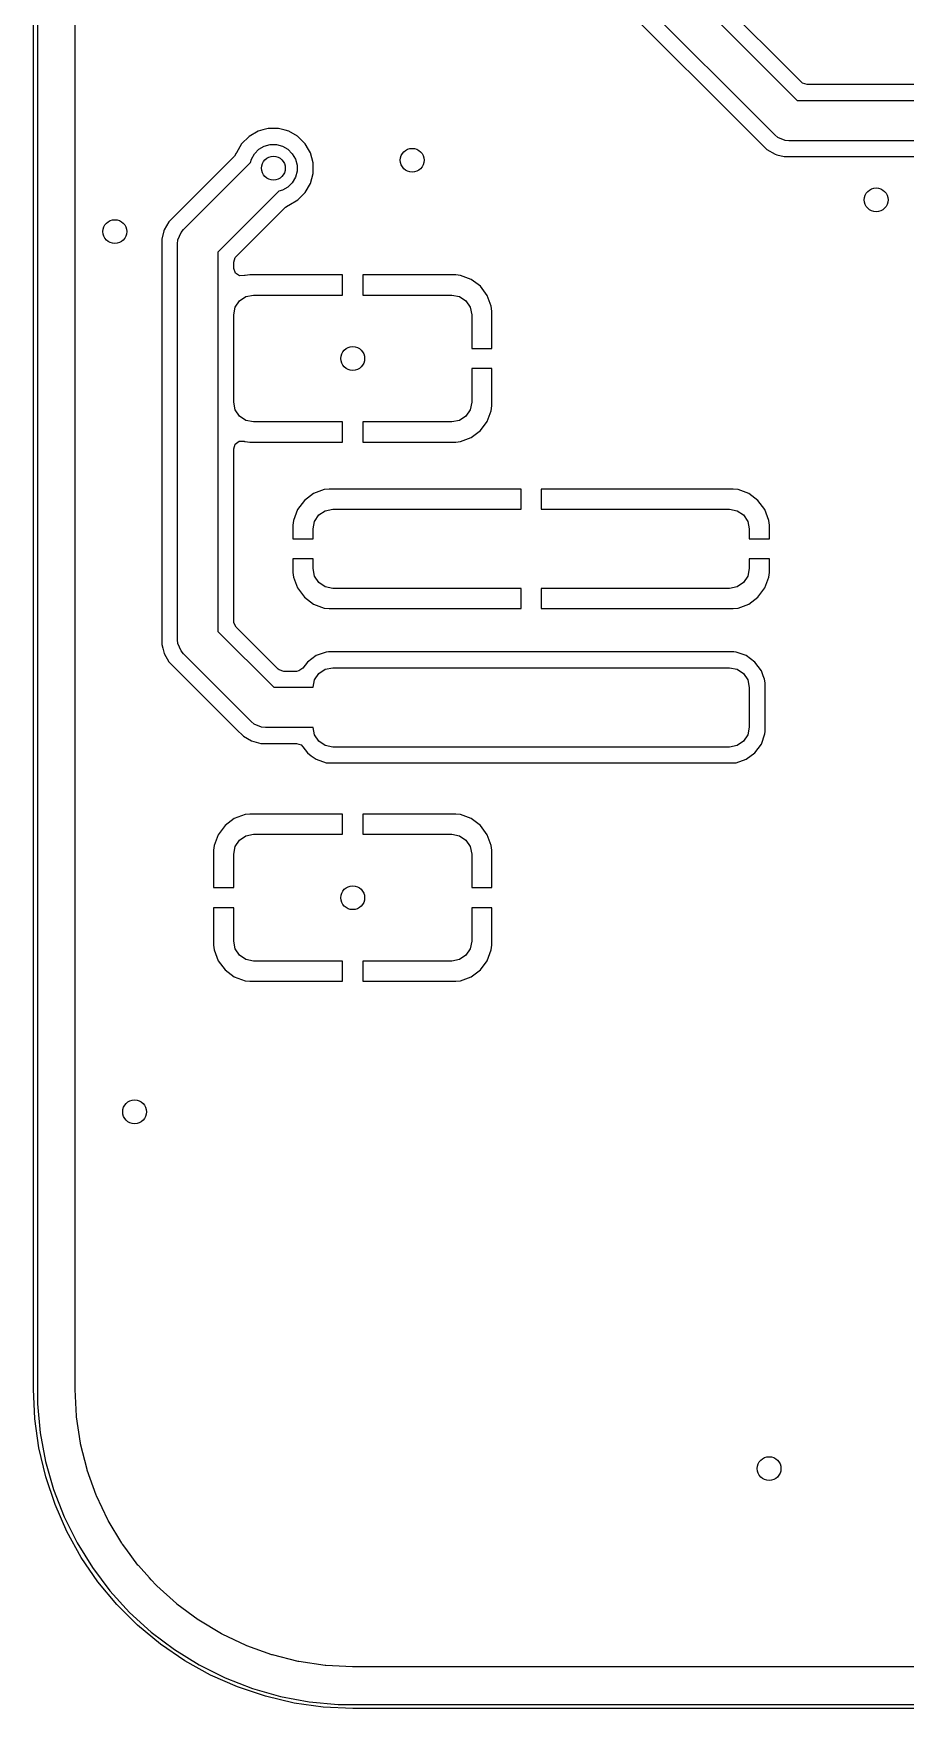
# Model space of a CAD drawing. Header units: inches. Extents: x 0.47 to 2.28, y -2.25 to -0.47.
# Drawn here: x 0.471 to 0.904, y -2.245 to -1.413 of the extents above; entities that cross this region are included whole.
import ezdxf

# ---------------------------------------------------------------- set-up
doc = ezdxf.new("R2010")
doc.units = ezdxf.units.IN
doc.header["$MEASUREMENT"] = 0
doc.layers.add('F.Cu', color=13, linetype='CONTINUOUS', true_color=0xc83434)

msp = doc.modelspace()

# ---------------------------------------------------------------- linework, layer by layer
at = {"layer": 'F.Cu', "linetype": 'CONTINUOUS'}
for p, q in [((0.47146, -2.08661), (0.47146, -0.62992)), ((0.47343, -0.62992), (0.47343, -2.08661)), ((0.49215, -1.51552), (0.49215, -1.31406)), ((0.73193, -1.32803), (0.8506, -1.44669)), ((0.85271, -1.43764), (0.74548, -1.33041)), ((0.83939, -1.46376), (0.71143, -1.33581)), ((0.70752, -1.34306), (0.83214, -1.46768)), ((0.85318, -1.43805), (0.85271, -1.43764)), ((0.8555, -1.4388), (0.85318, -1.43805)), ((0.8506, -1.44669), (0.93911, -1.44669)), ((0.93121, -1.4388), (0.8555, -1.4388)), ((0.58295, -1.46195), (0.57845, -1.46455)), ((0.58533, -1.46131), (0.58295, -1.46195)), ((0.58295, -1.46195), (0.58295, -1.46195)), ((0.58796, -1.46061), (0.58533, -1.46131)), ((0.59315, -1.46061), (0.58796, -1.46061)), ((0.59632, -1.46146), (0.59315, -1.46061)), ((0.59816, -1.46195), (0.59632, -1.46146)), ((0.60253, -1.46448), (0.59816, -1.46195)), ((0.59816, -1.46195), (0.59816, -1.46195)), ((0.57478, -1.46822), (0.57219, -1.47271)), ((0.57845, -1.46455), (0.57478, -1.46822)), ((0.58118, -1.47312), (0.58336, -1.47094)), ((0.58336, -1.47094), (0.58603, -1.4694)), ((0.58603, -1.4694), (0.58901, -1.4686)), ((0.58901, -1.4686), (0.59209, -1.4686)), ((0.59209, -1.4686), (0.59507, -1.4694)), ((0.59507, -1.4694), (0.59774, -1.47094)), ((0.59774, -1.47094), (0.59992, -1.47312)), ((0.60265, -1.46455), (0.60253, -1.46448)), ((0.60632, -1.46822), (0.60265, -1.46455)), ((0.60793, -1.47101), (0.60632, -1.46822)), ((0.60632, -1.46822), (0.60632, -1.46822)), ((0.60891, -1.47271), (0.60793, -1.47101)), ((0.83214, -1.46768), (0.83214, -1.46768)), ((0.83214, -1.46768), (0.83547, -1.47101)), ((0.83547, -1.47101), (0.83547, -1.47101)), ((0.83547, -1.47101), (0.83955, -1.47337)), ((0.8409, -1.46501), (0.83939, -1.46376)), ((0.84451, -1.4665), (0.8409, -1.46501)), ((0.84646, -1.46669), (0.84451, -1.4665)), ((0.93911, -1.46669), (0.84646, -1.46669)), ((0.5712, -1.47436), (0.54201, -1.50356)), ((0.54592, -1.5108), (0.57917, -1.47756)), ((0.57203, -1.47292), (0.5712, -1.47436)), ((0.57209, -1.47295), (0.57203, -1.47292)), ((0.57219, -1.47271), (0.57209, -1.47295)), ((0.57917, -1.47756), (0.57964, -1.4758)), ((0.57964, -1.4758), (0.58118, -1.47312)), ((0.59992, -1.47312), (0.60146, -1.4758)), ((0.60146, -1.4758), (0.60226, -1.47877)), ((0.60226, -1.47877), (0.60226, -1.48186)), ((0.61026, -1.47772), (0.60891, -1.47271)), ((0.61026, -1.48291), (0.61026, -1.47772)), ((0.83955, -1.47337), (0.83955, -1.47337)), ((0.83955, -1.47337), (0.84051, -1.47362)), ((0.84051, -1.47362), (0.8441, -1.47459)), ((0.8441, -1.47459), (0.8441, -1.47459)), ((0.8441, -1.47459), (0.84905, -1.47459)), ((0.84905, -1.47459), (0.84905, -1.47459)), ((0.84905, -1.47459), (0.93121, -1.47459)), ((0.59992, -1.48751), (0.59774, -1.48969)), ((0.60146, -1.48483), (0.59992, -1.48751)), ((0.60226, -1.48186), (0.60146, -1.48483)), ((0.60632, -1.49241), (0.60891, -1.48792)), ((0.60891, -1.48792), (0.61026, -1.48291)), ((0.59331, -1.4917), (0.56299, -1.52202)), ((0.59507, -1.49123), (0.59331, -1.4917)), ((0.59774, -1.48969), (0.59507, -1.49123)), ((0.59816, -1.49868), (0.60265, -1.49608)), ((0.60265, -1.49608), (0.60632, -1.49241)), ((0.54201, -1.50356), (0.53867, -1.50689)), ((0.54201, -1.50356), (0.54201, -1.50356)), ((0.54201, -1.50356), (0.54201, -1.50356)), ((0.57204, -1.52413), (0.59651, -1.49967)), ((0.59651, -1.49967), (0.59794, -1.49884)), ((0.59792, -1.49878), (0.59816, -1.49868)), ((0.59794, -1.49884), (0.59792, -1.49878)), ((0.59816, -1.49868), (0.59816, -1.49868)), ((0.53618, -1.51147), (0.5351, -1.51552)), ((0.53632, -1.51097), (0.53618, -1.51147)), ((0.53618, -1.51147), (0.53618, -1.51147)), ((0.53867, -1.50689), (0.53632, -1.51097)), ((0.53867, -1.50689), (0.53867, -1.50689)), ((0.54318, -1.51592), (0.54468, -1.51232)), ((0.54468, -1.51232), (0.54592, -1.5108)), ((0.54468, -1.51232), (0.54468, -1.51232)), ((0.49215, -1.78937), (0.49215, -1.51552)), ((0.5351, -1.51552), (0.5351, -1.52055)), ((0.5351, -1.52055), (0.5351, -1.52055)), ((0.5351, -1.52055), (0.5351, -1.71181)), ((0.54299, -1.51787), (0.54318, -1.51592)), ((0.54299, -1.71441), (0.54299, -1.51787)), ((0.56299, -1.52202), (0.56299, -1.71027)), ((0.57089, -1.52692), (0.57164, -1.5246)), ((0.57089, -1.52996), (0.57089, -1.52692)), ((0.57089, -1.53013), (0.57089, -1.52996)), ((0.57174, -1.53241), (0.57089, -1.53013)), ((0.57164, -1.5246), (0.57204, -1.52413)), ((0.57377, -1.53376), (0.57174, -1.53241)), ((0.57621, -1.53365), (0.57377, -1.53376)), ((0.57645, -1.53356), (0.57621, -1.53365)), ((0.57881, -1.53331), (0.57645, -1.53356)), ((0.57645, -1.53356), (0.57645, -1.53356)), ((0.62492, -1.53331), (0.57881, -1.53331)), ((0.62492, -1.54331), (0.62492, -1.53331)), ((0.62492, -1.53331), (0.62492, -1.53331)), ((0.68103, -1.53331), (0.63492, -1.53331)), ((0.63492, -1.53331), (0.63492, -1.53331)), ((0.63492, -1.53331), (0.63492, -1.54331)), ((0.68339, -1.53356), (0.68103, -1.53331)), ((0.68103, -1.53331), (0.68103, -1.53331)), ((0.6834, -1.53356), (0.68339, -1.53356)), ((0.68874, -1.53556), (0.6834, -1.53356)), ((0.69331, -1.53897), (0.68874, -1.53556)), ((0.68874, -1.53556), (0.68874, -1.53556)), ((0.57162, -1.54938), (0.57375, -1.54619)), ((0.57375, -1.54619), (0.57694, -1.54406)), ((0.57694, -1.54406), (0.58071, -1.54331)), ((0.58071, -1.54331), (0.62492, -1.54331)), ((0.63492, -1.54331), (0.67913, -1.54331)), ((0.67913, -1.54331), (0.6829, -1.54406)), ((0.6829, -1.54406), (0.68609, -1.54619)), ((0.68609, -1.54619), (0.68823, -1.54938)), ((0.69673, -1.54354), (0.69331, -1.53897)), ((0.69331, -1.53897), (0.69331, -1.53897)), ((0.69872, -1.54889), (0.69673, -1.54354)), ((0.69673, -1.54354), (0.69673, -1.54354)), ((0.57087, -1.55315), (0.57162, -1.54938)), ((0.57087, -1.59646), (0.57087, -1.55315)), ((0.68823, -1.54938), (0.68898, -1.55315)), ((0.68898, -1.55315), (0.68898, -1.5698)), ((0.69898, -1.55125), (0.69872, -1.54889)), ((0.69872, -1.54889), (0.69872, -1.54889)), ((0.69898, -1.5698), (0.69898, -1.55125)), ((0.68898, -1.5698), (0.69898, -1.5698)), ((0.69898, -1.5698), (0.69898, -1.5698)), ((0.69898, -1.5798), (0.68898, -1.5798)), ((0.68898, -1.5798), (0.68898, -1.59646)), ((0.69898, -1.59835), (0.69898, -1.5798)), ((0.69898, -1.5798), (0.69898, -1.5798)), ((0.57162, -1.60022), (0.57087, -1.59646)), ((0.68898, -1.59646), (0.68823, -1.60022)), ((0.57375, -1.60342), (0.57162, -1.60022)), ((0.57694, -1.60555), (0.57375, -1.60342)), ((0.68609, -1.60342), (0.6829, -1.60555)), ((0.68823, -1.60022), (0.68609, -1.60342)), ((0.69673, -1.60606), (0.69872, -1.60072)), ((0.69872, -1.60072), (0.69898, -1.59836)), ((0.69872, -1.60072), (0.69872, -1.60072)), ((0.69898, -1.59836), (0.69898, -1.59835)), ((0.58071, -1.6063), (0.57694, -1.60555)), ((0.62492, -1.6063), (0.58071, -1.6063)), ((0.62492, -1.6163), (0.62492, -1.6063)), ((0.67913, -1.6063), (0.63492, -1.6063)), ((0.63492, -1.6063), (0.63492, -1.6163)), ((0.6829, -1.60555), (0.67913, -1.6063)), ((0.68874, -1.61405), (0.69331, -1.61063)), ((0.69331, -1.61063), (0.69673, -1.60606)), ((0.69331, -1.61063), (0.69331, -1.61063)), ((0.69673, -1.60606), (0.69673, -1.60606)), ((0.57089, -1.61965), (0.57164, -1.61733)), ((0.57089, -1.65755), (0.57089, -1.61965)), ((0.57164, -1.61733), (0.57361, -1.6159)), ((0.57361, -1.6159), (0.57605, -1.6159)), ((0.57605, -1.6159), (0.57621, -1.61596)), ((0.57621, -1.61596), (0.57645, -1.61605)), ((0.57645, -1.61605), (0.57645, -1.61605)), ((0.57645, -1.61605), (0.57881, -1.6163)), ((0.57881, -1.6163), (0.57881, -1.6163)), ((0.57881, -1.6163), (0.62492, -1.6163)), ((0.63492, -1.6163), (0.63492, -1.6163)), ((0.63492, -1.6163), (0.68103, -1.6163)), ((0.68103, -1.6163), (0.68339, -1.61605)), ((0.68339, -1.61605), (0.6834, -1.61605)), ((0.6834, -1.61605), (0.68874, -1.61405)), ((0.68874, -1.61405), (0.68874, -1.61405)), ((0.6059, -1.64527), (0.60248, -1.64984)), ((0.61047, -1.64185), (0.6059, -1.64527)), ((0.6059, -1.64527), (0.6059, -1.64527)), ((0.61582, -1.63986), (0.61047, -1.64185)), ((0.61047, -1.64185), (0.61047, -1.64185)), ((0.61818, -1.63961), (0.61582, -1.63986)), ((0.61582, -1.63986), (0.61582, -1.63986)), ((0.7135, -1.63961), (0.61818, -1.63961)), ((0.7135, -1.64961), (0.7135, -1.63961)), ((0.7135, -1.63961), (0.7135, -1.63961)), ((0.81883, -1.63961), (0.7235, -1.63961)), ((0.7235, -1.63961), (0.7235, -1.63961)), ((0.7235, -1.63961), (0.7235, -1.64961)), ((0.82119, -1.63986), (0.81883, -1.63961)), ((0.81883, -1.63961), (0.81883, -1.63961)), ((0.82654, -1.64185), (0.82119, -1.63986)), ((0.82119, -1.63986), (0.82119, -1.63986)), ((0.8311, -1.64527), (0.82654, -1.64185)), ((0.82654, -1.64185), (0.82654, -1.64185)), ((0.83452, -1.64984), (0.8311, -1.64527)), ((0.8311, -1.64527), (0.8311, -1.64527)), ((0.60248, -1.64984), (0.60049, -1.65519)), ((0.60248, -1.64984), (0.60248, -1.64984)), ((0.61099, -1.65568), (0.61312, -1.65249)), ((0.61312, -1.65249), (0.61631, -1.65036)), ((0.61631, -1.65036), (0.62008, -1.64961)), ((0.62008, -1.64961), (0.7135, -1.64961)), ((0.7235, -1.64961), (0.81693, -1.64961)), ((0.81693, -1.64961), (0.8207, -1.65036)), ((0.8207, -1.65036), (0.82389, -1.65249)), ((0.82389, -1.65249), (0.82602, -1.65568)), ((0.83652, -1.65519), (0.83452, -1.64984)), ((0.83452, -1.64984), (0.83452, -1.64984)), ((0.57089, -1.67429), (0.57089, -1.65755)), ((0.60049, -1.65519), (0.60024, -1.65755)), ((0.60024, -1.65755), (0.60024, -1.65755)), ((0.60024, -1.65755), (0.60024, -1.66429)), ((0.60049, -1.65519), (0.60049, -1.65519)), ((0.61024, -1.65945), (0.61099, -1.65568)), ((0.61024, -1.66429), (0.61024, -1.65945)), ((0.82602, -1.65568), (0.82677, -1.65945)), ((0.82677, -1.65945), (0.82677, -1.66429)), ((0.83677, -1.65755), (0.83652, -1.65519)), ((0.83652, -1.65519), (0.83652, -1.65519)), ((0.83677, -1.66429), (0.83677, -1.65755)), ((0.60024, -1.66429), (0.60024, -1.66429)), ((0.60024, -1.66429), (0.61024, -1.66429)), ((0.82677, -1.66429), (0.83677, -1.66429)), ((0.83677, -1.66429), (0.83677, -1.66429)), ((0.57089, -1.70536), (0.57089, -1.67429)), ((0.61024, -1.67429), (0.60024, -1.67429)), ((0.60024, -1.67429), (0.60024, -1.67429)), ((0.60024, -1.67429), (0.60024, -1.68103)), ((0.61024, -1.67913), (0.61024, -1.67429)), ((0.61099, -1.6829), (0.61024, -1.67913)), ((0.82677, -1.67913), (0.82602, -1.6829)), ((0.83677, -1.67429), (0.82677, -1.67429)), ((0.82677, -1.67429), (0.82677, -1.67913)), ((0.83677, -1.68103), (0.83677, -1.67429)), ((0.83677, -1.67429), (0.83677, -1.67429)), ((0.60024, -1.68103), (0.60049, -1.68339)), ((0.60049, -1.68339), (0.60049, -1.6834)), ((0.60049, -1.6834), (0.60248, -1.68874)), ((0.61312, -1.68609), (0.61099, -1.6829)), ((0.61631, -1.68823), (0.61312, -1.68609)), ((0.82389, -1.68609), (0.8207, -1.68823)), ((0.82602, -1.6829), (0.82389, -1.68609)), ((0.83452, -1.68874), (0.83652, -1.6834)), ((0.83652, -1.68339), (0.83677, -1.68103)), ((0.83652, -1.6834), (0.83652, -1.68339)), ((0.83677, -1.68103), (0.83677, -1.68103)), ((0.60248, -1.68874), (0.60248, -1.68874)), ((0.60248, -1.68874), (0.6059, -1.69331)), ((0.6059, -1.69331), (0.6059, -1.69331)), ((0.6059, -1.69331), (0.61047, -1.69673)), ((0.62008, -1.68898), (0.61631, -1.68823)), ((0.7135, -1.68898), (0.62008, -1.68898)), ((0.7135, -1.69898), (0.7135, -1.68898)), ((0.81693, -1.68898), (0.7235, -1.68898)), ((0.7235, -1.68898), (0.7235, -1.69898)), ((0.8207, -1.68823), (0.81693, -1.68898)), ((0.82654, -1.69673), (0.8311, -1.69331)), ((0.8311, -1.69331), (0.83452, -1.68874)), ((0.8311, -1.69331), (0.8311, -1.69331)), ((0.83452, -1.68874), (0.83452, -1.68874)), ((0.61047, -1.69673), (0.61047, -1.69673)), ((0.61047, -1.69673), (0.61582, -1.69872)), ((0.61582, -1.69872), (0.61582, -1.69872)), ((0.61582, -1.69872), (0.61818, -1.69898)), ((0.61818, -1.69898), (0.61818, -1.69898)), ((0.61818, -1.69898), (0.7135, -1.69898)), ((0.7235, -1.69898), (0.7235, -1.69898)), ((0.7235, -1.69898), (0.81883, -1.69898)), ((0.81883, -1.69898), (0.82119, -1.69872)), ((0.82119, -1.69872), (0.82654, -1.69673)), ((0.82119, -1.69872), (0.82119, -1.69872)), ((0.82654, -1.69673), (0.82654, -1.69673)), ((0.5351, -1.71181), (0.5351, -1.71181)), ((0.5351, -1.71181), (0.5351, -1.71677)), ((0.56299, -1.71027), (0.59076, -1.73803)), ((0.57093, -1.70598), (0.57089, -1.70536)), ((0.57204, -1.70815), (0.57093, -1.70598)), ((0.59287, -1.72898), (0.57204, -1.70815)), ((0.5351, -1.71677), (0.5356, -1.71863)), ((0.5356, -1.71863), (0.5356, -1.71863)), ((0.5356, -1.71863), (0.53632, -1.72132)), ((0.53632, -1.72132), (0.53632, -1.72132)), ((0.53632, -1.72132), (0.53867, -1.7254)), ((0.54318, -1.71636), (0.54299, -1.71441)), ((0.54468, -1.71997), (0.54318, -1.71636)), ((0.54592, -1.72148), (0.54468, -1.71997)), ((0.54468, -1.71997), (0.54468, -1.71997)), ((0.57954, -1.7551), (0.54592, -1.72148)), ((0.61674, -1.72057), (0.6117, -1.72233)), ((0.61794, -1.72045), (0.61674, -1.72057)), ((0.81907, -1.72045), (0.61794, -1.72045)), ((0.82026, -1.72057), (0.81907, -1.72045)), ((0.82531, -1.72233), (0.82026, -1.72057)), ((0.53867, -1.7254), (0.53867, -1.7254)), ((0.53867, -1.7254), (0.54201, -1.72873)), ((0.54201, -1.72873), (0.54201, -1.72873)), ((0.54201, -1.72873), (0.5723, -1.75902)), ((0.59334, -1.72938), (0.59287, -1.72898)), ((0.59566, -1.73014), (0.59334, -1.72938)), ((0.60516, -1.72854), (0.60318, -1.72995)), ((0.6074, -1.72551), (0.60516, -1.72854)), ((0.6117, -1.72233), (0.6074, -1.72551)), ((0.6074, -1.72551), (0.6074, -1.72551)), ((0.61312, -1.73123), (0.61631, -1.7291)), ((0.61631, -1.7291), (0.62008, -1.72835)), ((0.62008, -1.72835), (0.81693, -1.72835)), ((0.81693, -1.72835), (0.8207, -1.7291)), ((0.8207, -1.7291), (0.82389, -1.73123)), ((0.82961, -1.72551), (0.82531, -1.72233)), ((0.83123, -1.7277), (0.82961, -1.72551)), ((0.82961, -1.72551), (0.82961, -1.72551)), ((0.83279, -1.72981), (0.83123, -1.7277)), ((0.59076, -1.73803), (0.61027, -1.73803)), ((0.60199, -1.73014), (0.59566, -1.73014)), ((0.60318, -1.72995), (0.60199, -1.73014)), ((0.61027, -1.73803), (0.61099, -1.73442)), ((0.61099, -1.73442), (0.61312, -1.73123)), ((0.82389, -1.73123), (0.82602, -1.73442)), ((0.82602, -1.73442), (0.82677, -1.73819)), ((0.83365, -1.73228), (0.83279, -1.72981)), ((0.83428, -1.73407), (0.83365, -1.73228)), ((0.83455, -1.73485), (0.83428, -1.73407)), ((0.83467, -1.73605), (0.83455, -1.73485)), ((0.83467, -1.76001), (0.83467, -1.73605)), ((0.82677, -1.73819), (0.82677, -1.75787)), ((0.5723, -1.75902), (0.5723, -1.75902)), ((0.5723, -1.75902), (0.57563, -1.76235)), ((0.57563, -1.76235), (0.57563, -1.76235)), ((0.57563, -1.76235), (0.57971, -1.76471)), ((0.58106, -1.75635), (0.57954, -1.7551)), ((0.58466, -1.75784), (0.58106, -1.75635)), ((0.58661, -1.75803), (0.58466, -1.75784)), ((0.61027, -1.75803), (0.58661, -1.75803)), ((0.61099, -1.76164), (0.61027, -1.75803)), ((0.61312, -1.76483), (0.61099, -1.76164)), ((0.82602, -1.76164), (0.82389, -1.76483)), ((0.82677, -1.75787), (0.82602, -1.76164)), ((0.83279, -1.76626), (0.83455, -1.76121)), ((0.83455, -1.76121), (0.83467, -1.76001)), ((0.57971, -1.76471), (0.57971, -1.76471)), ((0.57971, -1.76471), (0.57971, -1.76471)), ((0.57971, -1.76471), (0.58426, -1.76593)), ((0.58426, -1.76593), (0.60199, -1.76593)), ((0.60199, -1.76593), (0.6043, -1.76668)), ((0.6043, -1.76668), (0.60516, -1.76753)), ((0.60516, -1.76753), (0.6074, -1.77056)), ((0.6074, -1.77056), (0.6074, -1.77056)), ((0.6074, -1.77056), (0.60937, -1.77202)), ((0.61631, -1.76697), (0.61312, -1.76483)), ((0.62008, -1.76772), (0.61631, -1.76697)), ((0.81693, -1.76772), (0.62008, -1.76772)), ((0.8207, -1.76697), (0.81693, -1.76772)), ((0.82389, -1.76483), (0.8207, -1.76697)), ((0.82531, -1.77373), (0.82961, -1.77056)), ((0.82961, -1.77056), (0.83279, -1.76626)), ((0.60937, -1.77202), (0.6117, -1.77373)), ((0.6117, -1.77373), (0.61674, -1.7755)), ((0.61674, -1.7755), (0.61794, -1.77561)), ((0.61794, -1.77561), (0.61794, -1.77561)), ((0.61794, -1.77561), (0.81907, -1.77561)), ((0.81907, -1.77561), (0.82026, -1.7755)), ((0.81907, -1.77561), (0.81907, -1.77561)), ((0.82026, -1.7755), (0.82531, -1.77373)), ((0.49215, -1.81897), (0.49215, -1.78937)), ((0.5711, -1.80327), (0.56653, -1.80669)), ((0.57645, -1.80128), (0.5711, -1.80327)), ((0.5711, -1.80327), (0.5711, -1.80327)), ((0.57881, -1.80102), (0.57645, -1.80128)), ((0.57645, -1.80128), (0.57645, -1.80128)), ((0.62492, -1.80102), (0.57881, -1.80102)), ((0.62492, -1.81102), (0.62492, -1.80102)), ((0.62492, -1.80102), (0.62492, -1.80102)), ((0.68103, -1.80102), (0.63492, -1.80102)), ((0.63492, -1.80102), (0.63492, -1.80102)), ((0.63492, -1.80102), (0.63492, -1.81102)), ((0.68339, -1.80128), (0.68103, -1.80102)), ((0.68103, -1.80102), (0.68103, -1.80102)), ((0.6834, -1.80128), (0.68339, -1.80128)), ((0.68874, -1.80327), (0.6834, -1.80128)), ((0.69331, -1.80669), (0.68874, -1.80327)), ((0.68874, -1.80327), (0.68874, -1.80327)), ((0.56311, -1.81126), (0.56112, -1.8166)), ((0.56653, -1.80669), (0.56311, -1.81126)), ((0.56311, -1.81126), (0.56311, -1.81126)), ((0.56653, -1.80669), (0.56653, -1.80669)), ((0.57375, -1.81391), (0.57694, -1.81177)), ((0.57694, -1.81177), (0.58071, -1.81102)), ((0.58071, -1.81102), (0.62492, -1.81102)), ((0.63492, -1.81102), (0.67913, -1.81102)), ((0.67913, -1.81102), (0.6829, -1.81177)), ((0.6829, -1.81177), (0.68609, -1.81391)), ((0.69673, -1.81126), (0.69331, -1.80669)), ((0.69331, -1.80669), (0.69331, -1.80669)), ((0.69872, -1.8166), (0.69673, -1.81126)), ((0.69673, -1.81126), (0.69673, -1.81126)), ((0.49215, -1.84752), (0.49215, -1.81897)), ((0.56112, -1.81661), (0.56087, -1.81897)), ((0.56087, -1.81897), (0.56087, -1.81897)), ((0.56087, -1.81897), (0.56087, -1.83752)), ((0.56112, -1.8166), (0.56112, -1.81661)), ((0.57087, -1.82087), (0.57162, -1.8171)), ((0.57087, -1.83752), (0.57087, -1.82087)), ((0.57162, -1.8171), (0.57375, -1.81391)), ((0.68609, -1.81391), (0.68823, -1.8171)), ((0.68823, -1.8171), (0.68898, -1.82087)), ((0.68898, -1.82087), (0.68898, -1.83752)), ((0.69872, -1.81661), (0.69872, -1.8166)), ((0.69898, -1.81897), (0.69872, -1.81661)), ((0.69898, -1.83752), (0.69898, -1.81897)), ((0.56087, -1.83752), (0.56087, -1.83752)), ((0.56087, -1.83752), (0.57087, -1.83752)), ((0.68898, -1.83752), (0.69898, -1.83752)), ((0.69898, -1.83752), (0.69898, -1.83752)), ((0.49215, -2.08652), (0.49215, -1.84752)), ((0.57087, -1.84752), (0.56087, -1.84752)), ((0.56087, -1.84752), (0.56087, -1.84752)), ((0.56087, -1.84752), (0.56087, -1.86607)), ((0.57087, -1.86417), (0.57087, -1.84752)), ((0.69898, -1.84752), (0.68898, -1.84752)), ((0.68898, -1.84752), (0.68898, -1.86417)), ((0.69898, -1.85736), (0.69898, -1.84752)), ((0.69898, -1.84752), (0.69898, -1.84752)), ((0.69898, -1.86607), (0.69898, -1.85736)), ((0.56087, -1.86607), (0.56112, -1.86843)), ((0.56112, -1.86843), (0.56112, -1.86843)), ((0.56112, -1.86843), (0.56311, -1.87378)), ((0.57162, -1.86794), (0.57087, -1.86417)), ((0.57375, -1.87113), (0.57162, -1.86794)), ((0.57694, -1.87327), (0.57375, -1.87113)), ((0.68609, -1.87113), (0.6829, -1.87327)), ((0.68823, -1.86794), (0.68609, -1.87113)), ((0.68898, -1.86417), (0.68823, -1.86794)), ((0.69673, -1.87378), (0.69872, -1.86843)), ((0.69872, -1.86843), (0.69898, -1.86607)), ((0.69872, -1.86843), (0.69872, -1.86843)), ((0.69898, -1.86607), (0.69898, -1.86607)), ((0.56311, -1.87378), (0.56311, -1.87378)), ((0.56311, -1.87378), (0.56653, -1.87835)), ((0.56653, -1.87835), (0.56653, -1.87835)), ((0.56653, -1.87835), (0.5711, -1.88177)), ((0.58071, -1.87402), (0.57694, -1.87327)), ((0.62492, -1.87402), (0.58071, -1.87402)), ((0.62492, -1.88402), (0.62492, -1.87402)), ((0.67913, -1.87402), (0.63492, -1.87402)), ((0.63492, -1.87402), (0.63492, -1.88402)), ((0.6829, -1.87327), (0.67913, -1.87402)), ((0.68874, -1.88177), (0.69331, -1.87835)), ((0.69331, -1.87835), (0.69673, -1.87378)), ((0.69331, -1.87835), (0.69331, -1.87835)), ((0.69673, -1.87378), (0.69673, -1.87378)), ((0.5711, -1.88177), (0.5711, -1.88177)), ((0.5711, -1.88177), (0.57645, -1.88376)), ((0.57645, -1.88376), (0.57645, -1.88376)), ((0.57645, -1.88376), (0.57881, -1.88402)), ((0.57881, -1.88402), (0.57881, -1.88402)), ((0.57881, -1.88402), (0.62492, -1.88402)), ((0.63492, -1.88402), (0.63492, -1.88402)), ((0.63492, -1.88402), (0.68103, -1.88402)), ((0.68103, -1.88402), (0.68339, -1.88376)), ((0.68339, -1.88376), (0.6834, -1.88376)), ((0.6834, -1.88376), (0.68874, -1.88177)), ((0.68874, -1.88177), (0.68874, -1.88177)), ((0.47213, -2.10124), (0.47146, -2.08661)), ((0.47343, -2.08661), (0.47343, -2.09385)), ((0.49215, -2.08671), (0.49215, -2.08652)), ((0.4928, -2.09992), (0.49215, -2.08671)), ((0.47343, -2.09385), (0.47476, -2.10826)), ((0.47415, -2.11573), (0.47213, -2.10124)), ((0.49284, -2.10031), (0.4928, -2.09992)), ((0.49476, -2.1133), (0.49284, -2.10031)), ((0.47476, -2.10826), (0.47742, -2.12248)), ((0.47751, -2.12998), (0.47415, -2.11573)), ((0.49484, -2.11368), (0.49476, -2.1133)), ((0.49803, -2.12642), (0.49484, -2.11368)), ((0.47742, -2.12248), (0.48138, -2.1364)), ((0.49814, -2.12679), (0.49803, -2.12642)), ((0.50257, -2.13916), (0.49814, -2.12679)), ((0.48216, -2.14386), (0.47751, -2.12998)), ((0.48138, -2.1364), (0.48661, -2.14989)), ((0.48807, -2.15725), (0.48216, -2.14386)), ((0.50272, -2.13951), (0.50257, -2.13916)), ((0.50257, -2.13916), (0.50257, -2.13916)), ((0.50833, -2.15139), (0.50272, -2.13951)), ((0.48661, -2.14989), (0.49306, -2.16285)), ((0.50851, -2.15173), (0.50833, -2.15139)), ((0.51527, -2.16299), (0.50851, -2.15173)), ((0.49519, -2.17003), (0.48807, -2.15725)), ((0.49306, -2.16285), (0.50067, -2.17515)), ((0.50346, -2.18211), (0.49519, -2.17003)), ((0.51548, -2.16331), (0.51527, -2.16299)), ((0.51559, -2.16346), (0.51548, -2.16331)), ((0.51725, -2.1657), (0.51559, -2.16346)), ((0.5233, -2.17386), (0.51725, -2.1657)), ((0.50067, -2.17515), (0.50939, -2.1867)), ((0.52355, -2.17416), (0.5233, -2.17386)), ((0.52902, -2.1802), (0.52355, -2.17416)), ((0.51281, -2.19337), (0.50346, -2.18211)), ((0.50939, -2.1867), (0.51914, -2.19739)), ((0.52994, -2.18121), (0.52902, -2.1802)), ((0.53237, -2.18389), (0.52994, -2.18121)), ((0.52994, -2.18121), (0.52994, -2.18121)), ((0.53264, -2.18417), (0.53237, -2.18389)), ((0.54237, -2.19299), (0.53264, -2.18417)), ((0.52316, -2.20372), (0.51281, -2.19337)), ((0.54267, -2.19323), (0.54237, -2.19299)), ((0.55322, -2.20105), (0.54267, -2.19323)), ((0.51914, -2.19739), (0.52984, -2.20714)), ((0.53443, -2.21307), (0.52316, -2.20372)), ((0.55354, -2.20127), (0.55322, -2.20105)), ((0.56481, -2.20802), (0.55354, -2.20127)), ((0.52984, -2.20714), (0.54139, -2.21586)), ((0.56515, -2.2082), (0.56481, -2.20802)), ((0.57702, -2.21382), (0.56515, -2.2082)), ((0.5465, -2.22134), (0.53443, -2.21307)), ((0.54139, -2.21586), (0.55369, -2.22348)), ((0.57738, -2.21397), (0.57702, -2.21382)), ((0.58974, -2.21839), (0.57738, -2.21397)), ((0.59012, -2.2185), (0.58974, -2.21839)), ((0.60285, -2.2217), (0.59012, -2.2185)), ((0.55929, -2.22847), (0.5465, -2.22134)), ((0.55369, -2.22348), (0.56664, -2.22993)), ((0.57268, -2.23438), (0.55929, -2.22847)), ((0.60323, -2.22177), (0.60285, -2.2217)), ((0.61623, -2.2237), (0.60323, -2.22177)), ((0.61661, -2.22374), (0.61623, -2.2237)), ((0.62982, -2.22438), (0.61661, -2.22374)), ((0.63002, -2.22439), (0.62982, -2.22438)), ((2.12589, -2.22439), (0.63002, -2.22439)), ((0.56664, -2.22993), (0.58014, -2.23516)), ((0.58656, -2.23903), (0.57268, -2.23438)), ((0.58014, -2.23516), (0.59405, -2.23912)), ((0.6008, -2.24238), (0.58656, -2.23903)), ((0.59405, -2.23912), (0.60828, -2.24178)), ((0.6153, -2.2444), (0.6008, -2.24238)), ((0.60828, -2.24178), (0.62269, -2.24311)), ((0.62992, -2.24508), (0.6153, -2.2444)), ((0.62269, -2.24311), (0.62992, -2.24311)), ((0.62992, -2.24311), (2.12598, -2.24311)), ((2.12598, -2.24508), (0.62992, -2.24508))]:
    msp.add_line(p, q, dxfattribs=at)
at = {"layer": 'F.Cu'}
for centre in [(0.65945, -1.47638), (0.59055, -1.48031), (0.88976, -1.49606), (0.51181, -1.51181), (0.62992, -1.5748), (0.62992, -1.84252), (0.52165, -1.94882), (0.83661, -2.12598)]:
    msp.add_circle(centre, 0.00591, dxfattribs=at)

doc.saveas('drawing.dxf')
